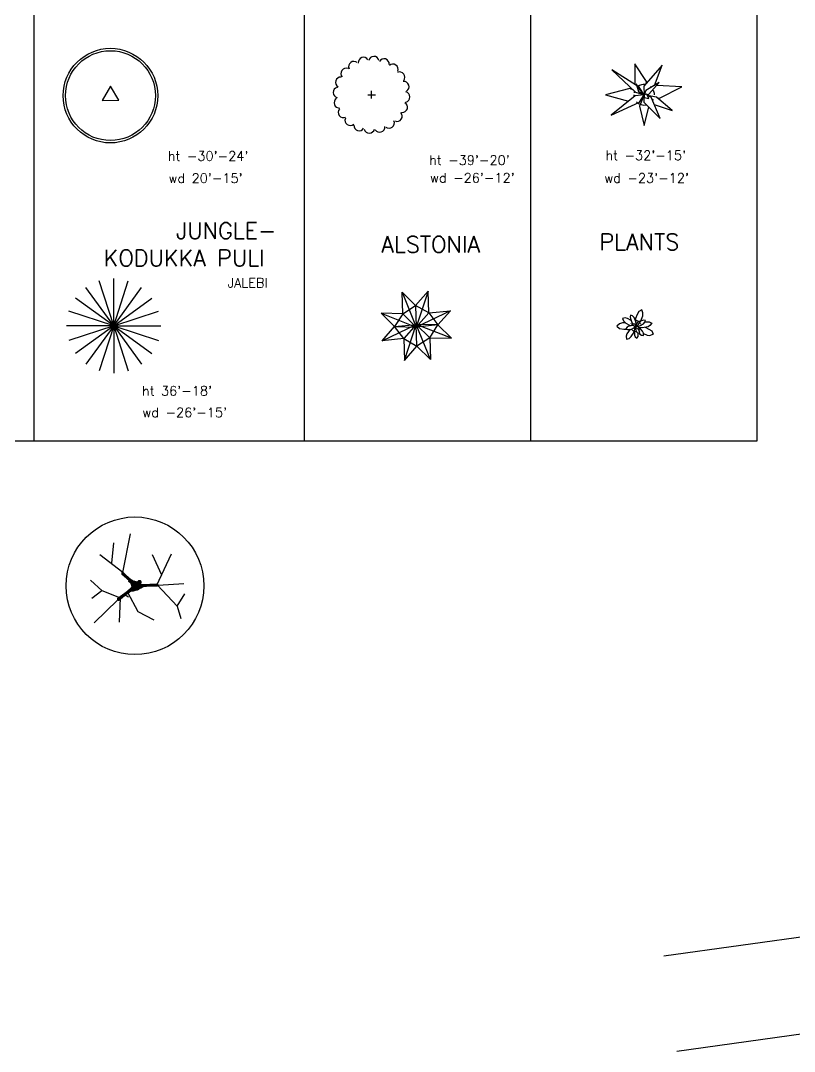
# Model space of a CAD drawing. Extents: x 2080 to 102399, y 2071 to 93424.
# Drawn here: x 73815 to 75288, y 73931 to 75893 of the extents above; entities that cross this region are included whole.
import ezdxf

# ---------------------------------------------------------------- set-up
doc = ezdxf.new("R2010")
doc.units = 0
doc.header["$LTSCALE"] = 20
doc.header["$MEASUREMENT"] = 0
doc.header["$PDMODE"] = 34
doc.header["$PDSIZE"] = 5
doc.linetypes.add('CENTERX2', pattern=[4, 2.5, -0.5, 0.5, -0.5])
doc.layers.add('ASPHALT', color=9, linetype='CENTERX2', lineweight=25)
for name, color, linetype in [('DIMLINE', 254, 'Continuous'), ('PLANTS', 3, 'Continuous'), ('TEXTS', 2, 'Continuous')]:
    doc.layers.add(name, color=color, linetype=linetype)
doc.styles.add('a', font='romans.shx')
doc.styles.add('STYLE1', font='romans.shx')
doc.dimstyles.get("Standard").update_dxf_attribs({"dimtxt": 24, "dimasz": 12, "dimexe": 0.18, "dimexo": 0.0625, "dimgap": 0, "dimtad": 1, "dimzin": 1, "dimdsep": 46, "dimlunit": 4, "dimtxsty": 'STYLE1', "dimblk": 'BLK', "dimcen": 0, "dimse1": 1, "dimse2": 1, "dimclrt": 3, "dimazin": 0, "dimtfac": 1, "dimtix": 1, "dimtmove": 2, "dimatfit": 3, "dimldrblk": 'BLK', "dimfxl": 1, "dimtolj": 1, "dimtzin": 0, "dimarcsym": 0})

# ---------------------------------------------------------------- blocks, each defined once
blk = doc.blocks.new('A$C49DA6E97')
at = {"layer": 'PLANTS', "color": 1, "linetype": 'Continuous', "ltscale": 0.5, "extrusion": (6.99446e-33, -1, -1.83772e-16)}
for p, q in [((-23.4, 25.4, 299.8), (-8.7, 99, 339.6)), ((-43.9, 43.2, 315.5), (-40.1, 81.7, 351)), ((-23.4, 25.4, 297.9), (-67, 59, 330.9)), ((44.1, 1.5, 262.9), (93.1, 4.2, 296.2))]:
    blk.add_line(p, q, dxfattribs=at)
at = {"layer": 'PLANTS', "color": 1, "linetype": 'Continuous', "ltscale": 0.5}
for p, q in [((50.9, 20, 274), (33.5, 59.2, 274)), ((41.9, 1.5, 263.5), (69.3, 60.6, 299.5)), ((-62.6, -9.3, 275.4), (-84.8, 10.7, 283.2)), ((42.7, 1.5, 263.5), (80.1, -38.6, 299.5)), ((-63.2, -9.8, 276.5), (-81.9, -23.9, 299.2)), ((-28.9, -22.7, 252.1), (-62.6, -9.3, 275.4)), ((-14.1, -12, 232.1), (5.6, -48.8, 237.5)), ((80.1, -38.6, 299.5), (95, -15, 312.5)), ((-77.8, -70.2, 310.3), (-32.3, -26.4, 253.7)), ((-28.1, -22.7, 252.1), (-30.2, -69.2, 276.5)), ((80.1, -38.6, 299.5), (87.4, -62.4, 308.7)), ((5.6, -48.8, 237.5), (35.7, -64.6, 237.5))]:
    blk.add_line(p, q, dxfattribs=at)
at = {"layer": 'PLANTS', "color": 1, "linetype": 'Continuous', "ltscale": 0.5, "extrusion": (1, 0, 0)}
blk.add_line((-12.1, -21.5, 255.6), (-21.9, -16.1, 324.1), dxfattribs=at)
at = {"layer": 'PLANTS', "color": 1, "linetype": 'Continuous', "ltscale": 0.5}
blk.add_lwpolyline([(10, 9.9, -0.117832), (10.8, 8.9, -0.109862), (11, 7.5, -0.036437), (10.9, 5.9, -0.034184), (10.5, 4.2, -0.070317), (9.9, 3.1, 0.121404), (9.7, 2.3, 0.105675), (9.7, 1.9, 0.10563), (10, 1.5, 0.11787), (10.5, 1.1, 0.050289), (12.1, 0.7, 0.018663), (13.6, 0.5, 0.01497), (15.4, 0.5, 0.087147), (16.6, 0.6, -0.118281), (17.5, 0.7, -0.325615), (18.3, 0, -0.326103), (17.8, -0.9, -0.032273), (17, -1.3, 0.027106), (15.9, -1.7, 0.002318), (13.8, -2.8, 0.008478), (13.2, -3.1, 0.036344), (12.6, -3.5, -0.022039), (11.6, -4.2, -0.092744), (10, -4.8, 0.069203), (7.8, -5.5, 0.147866), (6.4, -6.8, -0.172152), (5.1, -7.9, -0.132721), (3.5, -8.1, 0.108842), (1.6, -8.2, 0.053805), (0.2, -8.8, -0.040641), (-1.7, -9.6, -0.081395), (-5.7, -10.2, -0.221332), (-7.1, -9.6, -0.079922), (-7.5, -8.8, -0.108313), (-7.6, -8.2, -0.048517), (-7.5, -7.5, -0.02389), (-7.1, -6.1, -0.137674), (-5.7, -4, 0.264867), (-5.2, -2.8, 0.017693), (-5.3, -2.1, 0.00755), (-5.7, -0.4, 0.004346), (-6.3, 1.7, 0.010497), (-6.6, 2.6, 0.070056), (-7, 3.5, 0.023562), (-8.7, 5.9, 0.090241), (-10.3, 7.2, -0.118501), (-11.4, 8.3, -0.08154), (-11.7, 8.9, -0.126697), (-11.7, 9.4, -0.215241), (-11.4, 9.7, -0.116434), (-10.6, 9.9, -0.22855), (-9.8, 9.5, 0.214017), (-9, 9.1, 0.07524), (-8.2, 9.2, 0.190759), (-7.9, 9.4, 0.274563), (-7.9, 9.8, -0.2385), (-7.9, 10.2, -0.087445), (-7.7, 10.6, -0.110244), (-7.4, 10.7, -0.136741), (-6.9, 10.8, -0.06456), (-6, 10.5, -0.144236), (-5.1, 9.6, 0.201708), (-4.4, 9.1, 0.026586), (-3.2, 8.9, -0.015616), (-1.1, 8.6, -0.012911), (1, 8.1, 0.016293), (2.6, 7.8, 0.100723), (4.1, 7.8, 0.063874), (6.2, 8.6, 0.158892), (7, 9.4, -0.171356), (7.8, 10.2, -0.140353), (8.9, 10.4, -0.14068)], format="xyb", close=True, dxfattribs=at)
at = {"layer": 'PLANTS', "linetype": 'Continuous', "ltscale": 0.5}
blk.add_circle((0, 0), 131, dxfattribs=at)
at = {"layer": 'PLANTS', "color": 1, "linetype": 'Continuous', "ltscale": 0.5}
blk.add_circle((1.8, -0.1, 160.5), 4.33, dxfattribs=at)
at = {"layer": 'PLANTS', "color": 1, "linetype": 'Continuous', "ltscale": 0.5, "extrusion": (0.668965, 4.71754e-17, 0.743294)}
blk.add_circle((1.6, 145.3, 224.1), 1.63, dxfattribs=at)
at = {"layer": 'PLANTS', "color": 1, "linetype": 'Continuous', "ltscale": 0.5}
mesh = blk.add_polymesh((2, 36), dxfattribs=dict(at, n_close=True))
for k, corner in enumerate([(0.7, 1, 213.9), (0.9, 1.3, 213.9), (1.3, 1.5, 213.9), (1.6, 1.6, 213.9), (2, 1.7, 213.9), (2.4, 1.7, 213.9), (2.7, 1.6, 213.9), (3.1, 1.5, 213.9), (3.4, 1.3, 213.9), (3.7, 1.1, 213.9), (4, 0.8, 213.9), (4.2, 0.5, 213.9), (4.3, 0.2, 213.9), (4.4, -0.2, 213.9), (4.4, -0.6, 213.9), (4.3, -1, 213.9), (4.2, -1.3, 213.9), (4, -1.7, 213.9), (3.8, -2, 213.9), (3.5, -2.2, 213.9), (3.2, -2.4, 213.9), (2.8, -2.5, 213.9), (2.5, -2.6, 213.9), (2.1, -2.6, 213.9), (1.7, -2.6, 213.9), (1.4, -2.5, 213.9), (1, -2.3, 213.9), (0.7, -2, 213.9), (0.5, -1.8, 213.9), (0.3, -1.4, 213.9), (0.2, -1.1, 213.9), (0.1, -0.7, 213.9), (0.1, -0.3, 213.9), (0.1, 0, 213.9), (0.2, 0.4, 213.9), (0.4, 0.7, 213.9), (-22.8, 25.3, 298.1), (-22.7, 25.1, 298.3), (-22.6, 24.9, 298.5), (-22.5, 24.7, 298.7), (-22.5, 24.5, 298.8), (-22.5, 24.2, 299), (-22.6, 24, 299.1), (-22.7, 23.7, 299.2), (-22.9, 23.5, 299.2), (-23, 23.3, 299.2), (-23.2, 23.1, 299.2), (-23.5, 22.9, 299.2), (-23.7, 22.8, 299.1), (-24, 22.7, 299), (-24.2, 22.7, 298.8), (-24.4, 22.7, 298.7), (-24.7, 22.7, 298.5), (-24.9, 22.8, 298.3), (-25, 22.9, 298.1), (-25.2, 23.1, 297.9), (-25.3, 23.3, 297.8), (-25.3, 23.5, 297.6), (-25.3, 23.7, 297.4), (-25.3, 24, 297.3), (-25.2, 24.2, 297.2), (-25.1, 24.5, 297.1), (-25, 24.7, 297.1), (-24.8, 24.9, 297), (-24.6, 25.1, 297.1), (-24.4, 25.3, 297.1), (-24.1, 25.4, 297.2), (-23.9, 25.5, 297.3), (-23.6, 25.5, 297.4), (-23.4, 25.5, 297.6), (-23.2, 25.5, 297.8), (-23, 25.4, 297.9)]):
    mesh.set_mesh_vertex(divmod(k, 36), corner)
mesh = blk.add_polymesh((2, 36), dxfattribs=dict(at, n_close=True))
for k, corner in enumerate([(0.6, -1.2, 213.9), (0.4, -0.9, 213.9), (0.2, -0.5, 213.9), (0.1, -0.2, 213.9), (0.1, 0.2, 213.9), (0.1, 0.6, 213.9), (0.2, 0.9, 213.9), (0.3, 1.3, 213.9), (0.5, 1.6, 213.9), (0.8, 1.9, 213.9), (1.1, 2.1, 213.9), (1.4, 2.3, 213.9), (1.8, 2.4, 213.9), (2.2, 2.4, 213.9), (2.5, 2.4, 213.9), (2.9, 2.3, 213.9), (3.3, 2.2, 213.9), (3.6, 2, 213.9), (3.9, 1.7, 213.9), (4.1, 1.4, 213.9), (4.3, 1.1, 213.9), (4.4, 0.7, 213.9), (4.4, 0.3, 213.9), (4.4, 0, 213.9), (4.3, -0.4, 213.9), (4.2, -0.7, 213.9), (3.9, -1.1, 213.9), (3.7, -1.3, 213.9), (3.4, -1.6, 213.9), (3, -1.7, 213.9), (2.7, -1.8, 213.9), (2.3, -1.9, 213.9), (1.9, -1.9, 213.9), (1.6, -1.8, 213.9), (1.2, -1.6, 213.9), (0.9, -1.4, 213.9), (-32.7, -24.5, 253.7), (-32.5, -24.4, 253.9), (-32.3, -24.3, 254.1), (-32.1, -24.3, 254.3), (-31.8, -24.3, 254.4), (-31.6, -24.4, 254.5), (-31.3, -24.5, 254.7), (-31.1, -24.6, 254.7), (-30.9, -24.7, 254.8), (-30.7, -24.9, 254.8), (-30.5, -25.2, 254.8), (-30.4, -25.4, 254.7), (-30.3, -25.7, 254.7), (-30.2, -25.9, 254.5), (-30.2, -26.2, 254.4), (-30.2, -26.4, 254.3), (-30.3, -26.6, 254.1), (-30.4, -26.8, 253.9), (-30.5, -27, 253.7), (-30.7, -27.1, 253.5), (-30.9, -27.2, 253.3), (-31.1, -27.2, 253.2), (-31.3, -27.2, 253), (-31.6, -27.1, 252.9), (-31.8, -27.1, 252.8), (-32.1, -26.9, 252.7), (-32.3, -26.8, 252.6), (-32.5, -26.6, 252.6), (-32.7, -26.3, 252.6), (-32.8, -26.1, 252.7), (-32.9, -25.8, 252.8), (-33, -25.6, 252.9), (-33, -25.3, 253), (-33, -25.1, 253.2), (-32.9, -24.9, 253.3), (-32.8, -24.7, 253.5)]):
    mesh.set_mesh_vertex(divmod(k, 36), corner)
mesh = blk.add_polymesh((2, 36), dxfattribs=dict(at, n_close=True))
for k, corner in enumerate([(6.2, -0.1, 160.5), (6.1, 0.7, 160.5), (5.9, 1.4, 160.5), (5.6, 2.1, 160.5), (5.2, 2.7, 160.5), (4.6, 3.2, 160.5), (4, 3.7, 160.5), (3.3, 4, 160.5), (2.6, 4.2, 160.5), (1.8, 4.2, 160.5), (1.1, 4.2, 160.5), (0.4, 4, 160.5), (-0.3, 3.7, 160.5), (-0.9, 3.2, 160.5), (-1.5, 2.7, 160.5), (-1.9, 2.1, 160.5), (-2.2, 1.4, 160.5), (-2.4, 0.7, 160.5), (-2.5, -0.1, 160.5), (-2.4, -0.8, 160.5), (-2.2, -1.6, 160.5), (-1.9, -2.3, 160.5), (-1.5, -2.9, 160.5), (-0.9, -3.4, 160.5), (-0.3, -3.8, 160.5), (0.4, -4.2, 160.5), (1.1, -4.4, 160.5), (1.8, -4.4, 160.5), (2.6, -4.4, 160.5), (3.3, -4.2, 160.5), (4, -3.8, 160.5), (4.6, -3.4, 160.5), (5.2, -2.9, 160.5), (5.6, -2.3, 160.5), (5.9, -1.6, 160.5), (6.1, -0.8, 160.5), (7.5, 10.1, 145.4), (5.7, 8.3, 145.4), (3.2, 7.7, 145.4), (0.6, 8.2, 145.4), (-1.9, 8.7, 145.4), (-4.5, 9.1, 145.4), (-6.5, 10.7, 145.4), (-8, 9.3, 145.4), (-10.3, 9.9, 145.4), (-11.5, 8.5, 145.4), (-9.6, 6.8, 145.4), (-7.9, 4.8, 145.4), (-6.6, 2.6, 145.4), (-5.9, 0.1, 145.4), (-5.3, -2.4, 145.4), (-6.3, -4.6, 145.4), (-7.4, -7, 145.4), (-7.2, -9.4, 145.4), (-4.9, -10.2, 145.4), (-2.3, -9.8, 145.4), (0.1, -8.8, 145.4), (2.5, -8.1, 145.4), (5.1, -7.9, 145.4), (6.9, -6.1, 145.4), (9.2, -5, 145.4), (11.7, -4.1, 145.4), (13.9, -2.7, 145.4), (16.2, -1.6, 145.4), (18.3, -0.3, 145.4), (16.3, 0.6, 145.4), (13.7, 0.5, 145.4), (11.2, 0.9, 145.4), (9.8, 2.7, 145.4), (10.7, 5.1, 145.4), (11, 7.7, 145.4), (10, 9.9, 145.4)]):
    mesh.set_mesh_vertex(divmod(k, 36), corner)
mesh = blk.add_polymesh((2, 36), dxfattribs=dict(at, n_close=True))
for k, corner in enumerate([(6.2, -0.1, 160.5), (6.1, 0.7, 160.5), (5.9, 1.4, 160.5), (5.6, 2.1, 160.5), (5.2, 2.7, 160.5), (4.6, 3.2, 160.5), (4, 3.7, 160.5), (3.3, 4, 160.5), (2.6, 4.2, 160.5), (1.8, 4.2, 160.5), (1.1, 4.2, 160.5), (0.4, 4, 160.5), (-0.3, 3.7, 160.5), (-0.9, 3.2, 160.5), (-1.5, 2.7, 160.5), (-1.9, 2.1, 160.5), (-2.2, 1.4, 160.5), (-2.4, 0.7, 160.5), (-2.5, -0.1, 160.5), (-2.4, -0.8, 160.5), (-2.2, -1.6, 160.5), (-1.9, -2.3, 160.5), (-1.5, -2.9, 160.5), (-0.9, -3.4, 160.5), (-0.3, -3.8, 160.5), (0.4, -4.2, 160.5), (1.1, -4.4, 160.5), (1.8, -4.4, 160.5), (2.6, -4.4, 160.5), (3.3, -4.2, 160.5), (4, -3.8, 160.5), (4.6, -3.4, 160.5), (5.2, -2.9, 160.5), (5.6, -2.3, 160.5), (5.9, -1.6, 160.5), (6.1, -0.8, 160.5), (4.8, -0.1, 216.3), (4.8, 0.4, 216.3), (4.6, 0.9, 216.3), (4.4, 1.4, 216.3), (4.1, 1.8, 216.3), (3.8, 2.2, 216.3), (3.3, 2.5, 216.3), (2.9, 2.7, 216.3), (2.4, 2.8, 216.3), (1.8, 2.9, 216.3), (1.3, 2.8, 216.3), (0.8, 2.7, 216.3), (0.3, 2.5, 216.3), (-0.1, 2.2, 216.3), (-0.4, 1.8, 216.3), (-0.7, 1.4, 216.3), (-1, 0.9, 216.3), (-1.1, 0.4, 216.3), (-1.1, -0.1, 216.3), (-1.1, -0.6, 216.3), (-1, -1.1, 216.3), (-0.7, -1.6, 216.3), (-0.4, -2, 216.3), (-0.1, -2.4, 216.3), (0.3, -2.7, 216.3), (0.8, -2.9, 216.3), (1.3, -3, 216.3), (1.8, -3.1, 216.3), (2.4, -3, 216.3), (2.9, -2.9, 216.3), (3.3, -2.7, 216.3), (3.8, -2.4, 216.3), (4.1, -2, 216.3), (4.4, -1.6, 216.3), (4.6, -1.1, 216.3), (4.8, -0.6, 216.3)]):
    mesh.set_mesh_vertex(divmod(k, 36), corner)
mesh = blk.add_polymesh((2, 36), dxfattribs=dict(at, n_close=True))
for k, corner in enumerate([(4.3, -0.1, 215.5), (4.2, 0.3, 215.5), (4.1, 0.6, 215.5), (4, 1, 215.5), (3.8, 1.3, 215.5), (3.5, 1.6, 215.5), (3.2, 1.8, 215.5), (2.8, 1.9, 215.5), (2.5, 2, 215.5), (2.1, 2.1, 215.5), (1.7, 2, 215.5), (1.4, 1.9, 215.5), (1, 1.8, 215.5), (0.7, 1.6, 215.5), (0.4, 1.3, 215.5), (0.2, 1, 215.5), (0.1, 0.6, 215.5), (0, 0.3, 215.5), (-0.1, -0.1, 215.5), (0, -0.5, 215.5), (0.1, -0.8, 215.5), (0.2, -1.2, 215.5), (0.4, -1.5, 215.5), (0.7, -1.8, 215.5), (1, -2, 215.5), (1.4, -2.1, 215.5), (1.7, -2.2, 215.5), (2.1, -2.3, 215.5), (2.5, -2.2, 215.5), (2.8, -2.1, 215.5), (3.2, -2, 215.5), (3.5, -1.8, 215.5), (3.8, -1.5, 215.5), (4, -1.2, 215.5), (4.1, -0.8, 215.5), (4.2, -0.5, 215.5), (41.9, 3.3, 263.7), (41.7, 3.2, 263.9), (41.5, 3.2, 264.1), (41.3, 3, 264.3), (41.2, 2.9, 264.4), (41, 2.7, 264.6), (40.9, 2.4, 264.7), (40.8, 2.2, 264.8), (40.8, 1.9, 264.8), (40.7, 1.6, 264.8), (40.8, 1.3, 264.8), (40.8, 1.1, 264.8), (40.9, 0.8, 264.7), (41, 0.6, 264.6), (41.2, 0.4, 264.4), (41.3, 0.2, 264.3), (41.5, 0.1, 264.1), (41.7, 0, 263.9), (41.9, 0, 263.7), (42.2, 0, 263.5), (42.4, 0.1, 263.4), (42.6, 0.2, 263.2), (42.7, 0.4, 263), (42.9, 0.6, 262.9), (43, 0.8, 262.8), (43.1, 1.1, 262.7), (43.1, 1.3, 262.7), (43.2, 1.6, 262.7), (43.1, 1.9, 262.7), (43.1, 2.2, 262.7), (43, 2.4, 262.8), (42.9, 2.7, 262.9), (42.7, 2.9, 263), (42.6, 3, 263.2), (42.4, 3.2, 263.4), (42.2, 3.2, 263.5)]):
    mesh.set_mesh_vertex(divmod(k, 36), corner)
blk = doc.blocks.new('A$C4EF33415')
at = {"layer": 'PLANTS'}
blk.add_lwpolyline([(239.5, 288.6), (198.2, 215.3), (282.3, 216.2)], close=True, dxfattribs=at)
for radius in [240, 240, 228]:
    blk.add_circle((240, 240), radius, dxfattribs=at)
blk = doc.blocks.new('A$C763C346A')
at = {"layer": 'PLANTS', "xscale": 0.375, "yscale": 0.375, "zscale": 0.375}
blk.add_blockref('A$C4EF33415', (-89.8, -89.8), dxfattribs=at)
blk = doc.blocks.new('A$C65976237')
at = {"color": 82, "linetype": 'Continuous'}
for q in [(-27.81126, 85.59522), (0, 90), (27.81108, 85.59522), (-52.90056, 72.81126), (52.90056, 72.81126), (-72.81126, 52.90056), (72.81108, 52.90056), (-85.59522, 27.81126), (85.59504, 27.81126), (-90, 0), (-85.59522, -27.81126), (-72.81126, -52.90056), (-52.90056, -72.81126), (-27.81126, -85.59522), (90, 0), (85.59504, -27.81126), (72.81108, -52.90056), (52.90056, -72.81126), (27.81108, -85.59522), (0, -90)]:
    blk.add_line((0, 0), q, dxfattribs=at)
blk = doc.blocks.new('T6')
at = {"color": 3, "linetype": 'Continuous'}
for p, q in [((0.005, -0.051), (0.005, 0.049)), ((-0.045, -0.001), (0.055, -0.001))]:
    blk.add_line(p, q, dxfattribs=at)
for centre, start, end in [((-0.227, 0.369), 50.0169, 203.9466), ((-0.101, 0.422), 32.0181, 185.9447), ((0.035, 0.434), 14.0183, 167.9463), ((0.168, 0.403), 356.0191, 149.9452), ((-0.329, 0.279), 68.0176, 221.9456), ((0.285, 0.333), 338.0179, 131.9451), ((0.374, 0.23), 320.0185, 113.945), ((-0.4, 0.162), 86.0191, 239.9452), ((0.428, 0.105), 302.0183, 95.9451), ((-0.43, 0.029), 104.0184, 257.9454), ((0.44, -0.031), 284.0184, 77.9454), ((-0.418, -0.107), 122.0182, 275.9457), ((0.409, -0.164), 266.0178, 59.946), ((-0.365, -0.232), 140.0185, 293.945), ((0.339, -0.281), 248.0193, 41.9448), ((-0.275, -0.335), 158.0189, 311.9453), ((-0.158, -0.405), 176.0191, 329.9452), ((0.236, -0.371), 230.0201, 23.9434), ((-0.025, -0.436), 194.0184, 347.9445), ((0.111, -0.424), 212.0182, 5.9461)]:
    blk.add_arc(centre, 0.0687, start, end, dxfattribs=at)
blk = doc.blocks.new('A$C471316C0')
at = {"color": 3}
for p, q in [((-26.8, 61.6), (-1.2, 36.2)), ((-26.8, 61.6), (0.2, -5.1)), ((-25.4, 20.3), (-26.8, 61.6)), ((22.5, 63.3), (-1.2, 36.2)), ((22.5, 63.3), (0.2, -5.1)), ((24, 22), (22.5, 63.3)), ((-66.7, 21.5), (0.2, -5.1)), ((-25.4, 20.3), (-66.7, 21.5)), ((-66.7, 21.5), (-41.1, -3.9)), ((65.1, 26), (0.2, -5.1)), ((24, 22), (65.1, 26)), ((65.1, 26), (41.3, -1.1)), ((-64.9, -31), (0, 0)), ((-22.4, -68.4), (0, 0)), ((27, -66.7), (0, 0)), ((66.9, -26.5), (0, 0)), ((-64.9, -31), (-41.1, -3.9)), ((66.9, -26.5), (41.3, -1.1)), ((-23.8, -27.1), (-64.9, -31)), ((-23.8, -27.1), (-22.4, -68.4)), ((25.6, -25.4), (66.9, -26.5)), ((25.6, -25.4), (27, -66.7)), ((-22.4, -68.4), (1.4, -41.3)), ((27, -66.7), (1.4, -41.3))]:
    blk.add_line(p, q, dxfattribs=at)
at = {"color": 1}
for p, q in [((-25.4, 20.3), (-41.1, -3.9)), ((-25.4, 20.3), (-1.2, 36.2)), ((0.2, -5.1), (-25.4, 20.3)), ((-1.2, 36.2), (0.2, -5.1)), ((24, 22), (-1.2, 36.2)), ((0.2, -5.1), (24, 22)), ((24, 22), (41.3, -1.1)), ((-41.1, -3.9), (0, 0)), ((0, 0), (-23.8, -27.1)), ((1.4, -41.3), (0, 0)), ((41.3, -1.1), (0, 0)), ((0, 0), (25.6, -25.4)), ((-41.1, -3.9), (0.2, -5.1)), ((-23.8, -27.1), (-41.1, -3.9)), ((41.3, -1.1), (0.2, -5.1)), ((25.6, -25.4), (41.3, -1.1)), ((-23.8, -27.1), (1.4, -41.3)), ((25.6, -25.4), (1.4, -41.3))]:
    blk.add_line(p, q, dxfattribs=at)
for p, q in [((0.2, -5.1), (-25.4, 20.3)), ((-1.2, 36.2), (0.2, -5.1)), ((0.2, -5.1), (24, 22)), ((0, 0), (-23.8, -27.1)), ((1.4, -41.3), (0, 0)), ((0, 0), (25.6, -25.4))]:
    blk.add_line(p, q)
blk = doc.blocks.new('PLANT2')
at = {"color": 0}
for p, q in [((-16.19, 12.44), (-4.25, 1.38)), ((-3.73, 4.63), (-16.19, 12.44)), ((1.19, 6.62), (-4.62, 15.38)), ((-4.62, 15.38), (-4.56, 5.15)), ((9, 14.75), (-0.19, 4.31)), ((5.11, 4.7), (9, 14.75)), ((-1.75, 2.06), (-4, 5.44)), ((-4, 5.44), (-2.75, 1.62)), ((7.56, 6.12), (0.81, 2.19)), ((1.02, 5.68), (1.19, 6.62)), ((2.31, 0.31), (7.56, 6.12)), ((-7.19, 3.19), (-19.19, 0)), ((-19.19, 0), (-7.72, -3.1)), ((-5.3, 2.35), (-7.19, 3.19)), ((0, 0), (-4.44, -0.44)), ((-4.25, 1.38), (0, 0)), ((-2.44, 3.81), (-3.26, 4.33)), ((-2.75, 1.62), (0, 0)), ((0, 0), (-2.44, 3.81)), ((0, 0), (-2.38, -5.69)), ((-2.38, -3.69), (0, 0)), ((0, 0), (-1.75, 2.06)), ((-0.19, 4.31), (0, 0)), ((0, 0), (-0.19, -3.75)), ((0.81, 2.19), (0, 0)), ((1.31, 0.25), (0, 0)), ((0, 0), (0.06, -1.31)), ((2.31, -1.88), (1.31, 0.25)), ((1.34, 0.18), (2.31, 0.31)), ((18.81, 3.94), (6.38, 4.62)), ((7.69, -1.69), (18.81, 3.94)), ((-4.44, -0.44), (-16.38, -10.12)), ((-16.38, -10.12), (-2.38, -3.69)), ((-0.19, -3.75), (8.06, -11.88)), ((0.06, -1.31), (2.31, -1.88)), ((6.19, -1.12), (1.56, -0.28)), ((3.5, -1.19), (1.7, -0.58)), ((8.06, -11.88), (3.5, -1.19)), ((5.08, -4.89), (14, -7.75)), ((14, -7.75), (6.19, -1.12)), ((6.56, -1.44), (7.69, -1.69)), ((-2.38, -5.69), (0, -15.25)), ((0, -15.25), (2.26, -6.16))]:
    blk.add_line(p, q, dxfattribs=at)
for start, end in [(180, 190.9786), (158.7019, 169.807), (84.3374, 127.1805), (47.0428, 51.9307), (0, 25.6973), (222.6311, 282.2758), (325.6051, 335.1511)]:
    blk.add_arc((0, 0), 5.12, start, end, dxfattribs=at)
blk = doc.blocks.new('PLANT1')
at = {"color": 0}
for p, q in [((-4.94, 10.5), (-5.47, 8.7)), ((-3.11, 9.8), (-4.94, 10.5)), ((1.24, 11.02), (-0.18, 7.33)), ((2.94, 14.02), (1.24, 11.02)), ((5.75, 15.65), (2.94, 14.02)), ((6.8, 12.64), (5.75, 15.65)), ((6.67, 9.74), (6.8, 12.64)), ((-15.39, 2.27), (-18.09, -0.04)), ((-12.63, 3.17), (-15.39, 2.27)), ((-9.66, 3.14), (-12.63, 3.17)), ((-10.15, 7.82), (-12.56, 7.25)), ((-12.56, 7.25), (-11.81, 4.91)), ((-11.81, 4.91), (-9.42, 2.94)), ((-8.01, 7.41), (-10.15, 7.82)), ((-9.42, 2.94), (-5.88, 0.9)), ((-4.41, 5.37), (-8.01, 7.41)), ((-3.93, 0.56), (-7.13, -0.21)), ((-5.88, 0.9), (-4.34, 0.46)), ((-5.47, 8.7), (-5.1, 7.19)), ((-5.1, 7.19), (-3.73, 3.58)), ((-2.06, 0.5), (-3.93, 0.56)), ((-2.48, 2.2), (-3.75, 2.12)), ((-3.75, 2.12), (-2.91, 1.21)), ((-3.73, 3.58), (-2.59, 2.19)), ((-1.65, 8.27), (-3.11, 9.8)), ((-2.91, 1.21), (-1.29, 0)), ((-1.34, 2), (-2.48, 2.2)), ((-1.9, 0.46), (-2.06, 0.5)), ((-0.15, 4.91), (-1.65, 8.27)), ((-0.39, 1.34), (-1.34, 2)), ((-0.56, -0.12), (-0.19, 0)), ((-0.12, 0.81), (-0.39, 1.34)), ((-0.18, 7.33), (-0.36, 5.38)), ((-0.19, 0), (-0.12, 0.06)), ((0.25, 2.69), (-0.15, 4.91)), ((-0.06, 0.25), (-0.12, 0.81)), ((-0.12, 0.06), (-0.06, 0.25)), ((-0.11, 0.67), (0.06, 0.81)), ((0.06, 0.81), (0.25, 2.69)), ((0.31, 1.31), (0.12, 0.38)), ((0.12, 0.38), (0.19, 0.25)), ((0.19, 0.25), (0.38, 0.19)), ((0.73, 2.26), (0.31, 1.31)), ((0.38, 0.19), (1.25, 0.44)), ((0.47, 0.22), (0.69, 0)), ((0.69, 0), (2.44, 0)), ((1.6, 3.31), (0.73, 2.26)), ((1.25, 0.44), (2.18, 1.1)), ((2.74, 4.3), (1.6, 3.31)), ((2.18, 1.1), (3.4, 2.61)), ((2.44, 0), (4.43, 0.51)), ((3.75, 4.5), (2.74, 4.3)), ((3.4, 2.61), (3.75, 3.44)), ((3.75, 3.45), (4.8, 4.93)), ((3.75, 3.44), (3.75, 4.5)), ((4.43, 0.51), (7.5, 2.24)), ((7.53, 5.66), (4.58, 4.62)), ((4.8, 4.93), (6.67, 9.74)), ((7.5, 2.24), (8.7, 3.64)), ((9.19, 5.31), (7.53, 5.66)), ((8.7, 3.64), (9.19, 5.31)), ((8.78, 3.92), (9.84, 4.12)), ((9.84, 4.12), (12.89, 4.12)), ((13.53, 0.5), (11.66, -0.54)), ((12.89, 4.12), (15.19, 2.69)), ((15.19, 2.69), (13.53, 0.5)), ((-18.09, -0.04), (-15.37, -2.32)), ((-15.37, -2.32), (-11.22, -3.04)), ((-11.22, -3.04), (-8.38, -3)), ((-8.2, -0.91), (-9.38, -2.5)), ((-9.38, -2.5), (-7.87, -3.25)), ((-8.45, -7.47), (-9.18, -9.67)), ((-9.18, -9.67), (-8.88, -12.44)), ((-5.18, -2.97), (-8.45, -7.47)), ((-7.13, -0.21), (-8.2, -0.91)), ((-7.87, -3.25), (-5.44, -3.05)), ((-6.25, -11.82), (-4.21, -9.77)), ((-5.44, -3.05), (-3.38, -2.45)), ((-4.21, -9.77), (-1.41, -5.8)), ((-3.38, -2.45), (-1.56, -1.44)), ((-1.56, -1.44), (-0.5, -0.38)), ((-1.12, -2.44), (-1.55, -4.42)), ((-1.55, -4.42), (-1.12, -8.67)), ((-1.29, 0), (-0.56, -0.12)), ((-0.38, -0.81), (-1.12, -2.44)), ((-1.12, -8.67), (-0.57, -10.07)), ((-0.31, -0.5), (-0.59, -0.46)), ((-0.5, -0.38), (-0.5, -0.12)), ((0.06, -0.62), (-0.38, -0.81)), ((-0.26, -0.76), (-0.31, -0.5)), ((-0.19, -1.81), (-0.07, -0.68)), ((0.01, -3.25), (-0.19, -1.81)), ((0.12, -0.12), (0, -0.44)), ((0, -0.44), (0.12, -1)), ((1.03, -5.66), (0.01, -3.25)), ((0.56, -0.06), (0.12, -0.12)), ((0.12, -1), (0.45, -1.59)), ((0.45, -1.59), (1.43, -2.3)), ((1.53, -0.38), (0.56, -0.06)), ((1.72, -6.45), (1.03, -5.66)), ((1.43, -2.3), (2.56, -2.56)), ((3.06, -1.61), (1.53, -0.38)), ((3.06, -7.12), (1.72, -6.45)), ((3.19, -1.19), (2.01, -0.77)), ((2.38, -1), (2.23, -0.95)), ((2.25, -9.87), (2.39, -7.87)), ((2.32, -2.51), (3.05, -4.05)), ((2.39, -7.87), (2.32, -6.75)), ((4.2, -2.28), (2.38, -1)), ((2.56, -2.56), (3.88, -2.56)), ((3.05, -4.05), (3.43, -5.82)), ((3.88, -2.56), (3.06, -1.61)), ((3.43, -5.82), (3.06, -7.12)), ((6, -1.48), (3.19, -1.19)), ((3.19, -6.68), (4.04, -7.69)), ((4.04, -7.69), (5.41, -8.56)), ((6.42, -4.94), (4.2, -2.28)), ((5.41, -8.56), (7.5, -8.88)), ((11.66, -0.54), (6, -1.48)), ((7.5, -6.71), (6.42, -4.94)), ((7.5, -8.88), (7.5, -6.71)), ((7.5, -6.98), (10.72, -8.45)), ((9.02, -0.98), (12.56, -2.76)), ((10.72, -8.45), (13.06, -8.78)), ((12.56, -2.76), (15.17, -4.6)), ((13.06, -8.78), (16.61, -7.77)), ((15.17, -4.6), (16.61, -7.77)), ((-8.88, -12.44), (-6.25, -11.82)), ((-0.57, -10.07), (1, -11.56)), ((1, -11.56), (2.25, -9.87))]:
    blk.add_line(p, q, dxfattribs=at)
for start, end in [(172.43452, 176.92959), (149.2581, 153.75318), (57.15823, 93.20406), (21.26532, 25.7604), (212.14229, 223.57709), (229.81785, 257.66371), (265.28479, 278.74986), (306.65509, 316.41797), (323.02824, 344.4965)]:
    blk.add_arc((0, 0), 5.12, start, end, dxfattribs=at)
blk = doc.blocks.new('BLK')
for q in [(0, 2), (-2, 0), (0, -2), (2, 0)]:
    blk.add_line((0, 0), q)
blk.add_circle((0, 0), 1)
blk = doc.blocks.new('*D395')
at = {"layer": 'Defpoints', "color": 0, "ltscale": 0.5, "transparency": 16777216}
for p in [(75295, 80283.3), (75105.4, 80229), (76892.8, 74708)]:
    blk.add_point(p, dxfattribs=at)
at = {"layer": 'DIMLINE', "color": 0, "lineweight": -2, "ltscale": 0.5, "transparency": 16777216}
blk.add_line((76699.9, 74665.2), (75108.7, 80217.5), dxfattribs=at)
at = {"layer": 'DIMLINE', "color": 0, "lineweight": -2, "ltscale": 0.5, "transparency": 16777216, "xscale": 12, "yscale": 12, "zscale": 12}
for p, rotation in [((75105.4, 80229), 105.9918380585316), ((76703.2, 74653.6), 285.9918380585316)]:
    blk.add_blockref('BLK', p, dxfattribs=dict(at, rotation=rotation))
at = {"layer": 'DIMLINE', "color": 3, "ltscale": 0.5, "transparency": 16777216, "insert": (76097.3, 77466.3), "char_height": 24, "attachment_point": 5, "rotation": 285.9918, "style": 'STYLE1'}
blk.add_mtext('\\A1;483\'-3{\\H1.000000x;\\S3/4;}"', dxfattribs=at)

msp = doc.modelspace()

# ---------------------------------------------------------------- linework, layer by layer
at = {"color": 7}
for p, q in [((73840.055, 77729.533), (73840.055, 75092.056)), ((74354.525, 77729.533), (74354.525, 75092.056)), ((74785.241, 77729.533), (74785.241, 75092.056))]:
    msp.add_line(p, q, dxfattribs=at)
msp.add_lwpolyline([(72643.451, 78104.466), (75215.957, 78104.466), (75215.957, 75092.056), (72643.451, 75092.056)], close=True, dxfattribs=at)
at = {"layer": 'ASPHALT', "linetype": 'Continuous'}
for p, q in [((76488.227, 74313.005), (75038.925, 74112.188)), ((76377.061, 74113.178), (75063.997, 73931.239))]:
    msp.add_line(p, q, dxfattribs=at)

# ---------------------------------------------------------------- block references
at = {"layer": 'PLANTS', "linetype": 'Continuous', "ltscale": 0.5}
for name, p in [('A$C763C346A', (73985.535, 75749.631)), ('A$C65976237', (73991.875, 75311.846)), ('A$C471316C0', (74567.763, 75314.538)), ('A$C49DA6E97', (74032.397, 74817.136, -145.378))]:
    msp.add_blockref(name, p, dxfattribs=at)
at = {"layer": 'PLANTS'}
for name, p, xscale, yscale, zscale in [('T6', (74481.994, 75751.571), 145.0547974871879, 145.0547974871879, 145.0547974871879), ('PLANT2', (75001.601, 75751.425), 3.817901169968536, 3.817901169968536, 3.817901169968536), ('PLANT1', (74985.632, 75311.221), 2, 2, 2)]:
    msp.add_blockref(name, p, dxfattribs=dict(at, xscale=xscale, yscale=yscale, zscale=zscale))

# ---------------------------------------------------------------- texts
at = {"layer": 'TEXTS', "style": 'a'}
for s, height, p in [("ht -30'-24'", 18, (74094.914, 75625.872)), ("ht -39'-20'", 18, (74592.311, 75618.206)), ("ht -32'-15'", 18, (74927.954, 75627.219)), ("wd 20'-15'", 18, (74096.277, 75583.614)), ("wd -26'-12'", 18, (74594.055, 75584.377)), ("wd -23'-12'", 18, (74925.795, 75584.092)), ('JUNGLE-', 31.104, (74110.68, 75477.064)), ('ALSTONIA', 31.104, (74501.404, 75451.076)), ('PLANTS', 31.104, (74916.583, 75456.028)), ('KODUKKA PULI', 31.104, (73972.937, 75425.239)), ('JALEBI', 18, (74208.629, 75384.664)), ("ht 36'-18'", 18, (74045.731, 75179.127)), ("wd -26'-15'", 18, (74046.602, 75138.064))]:
    msp.add_text(s, height=height, dxfattribs=at).set_placement(p)

# ---------------------------------------------------------------- dimensions: what is measured, and where the dimension line sits
at = {"layer": 'DIMLINE', "ltscale": 0.5}
dim = msp.add_linear_dim(base=(75105.376, 80229.001), p1=(76892.847, 74707.961), p2=(75294.992, 80283.343), angle=105.991838, dimstyle='Standard', override={"dimfxl": 0.25, "dimarcsym": 1}, dxfattribs=at)
dim.commit()
dim.dimension.update_dxf_attribs({"geometry": '*D395', "text_midpoint": (76097.259, 77466.303), "dimtype": 161})

doc.saveas('drawing.dxf')
